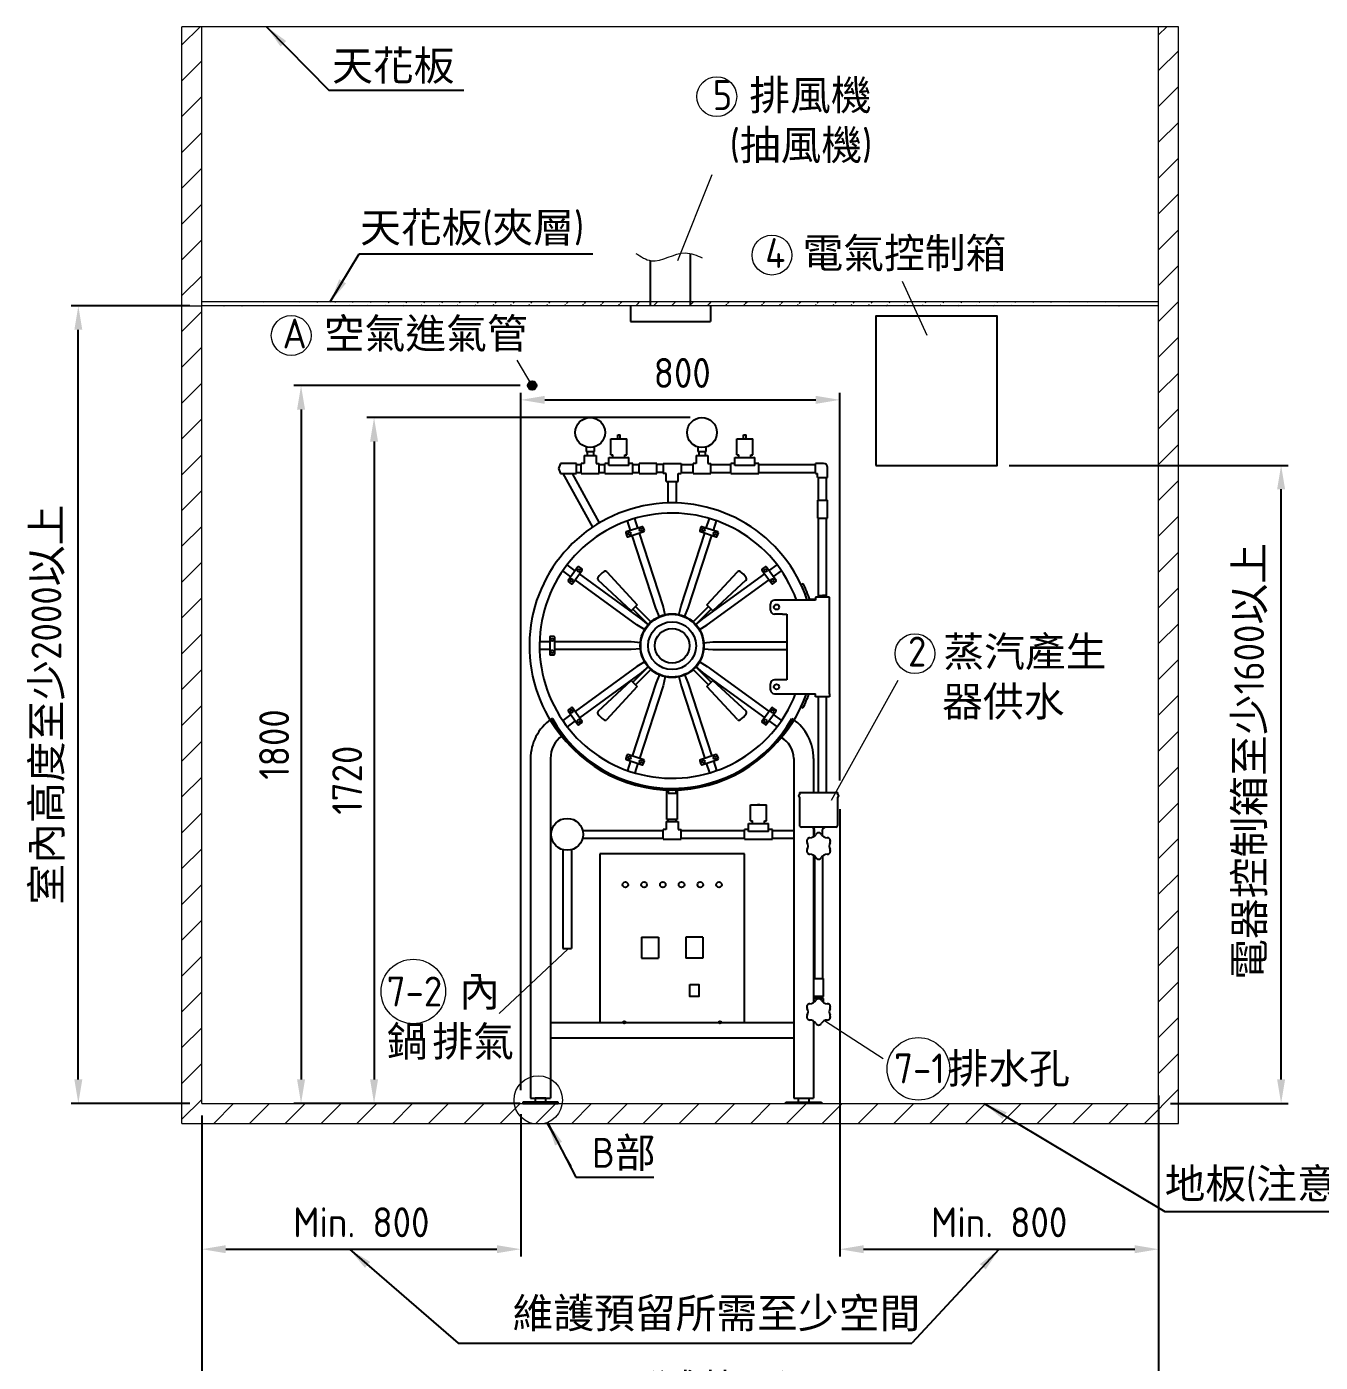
# Model space of a CAD drawing. Header units: millimetres. Extents: x -232689 to -212004, y -12246 to -4006.
# Drawn here: x -220075 to -216830, y -10458 to -7109 of the extents above; entities that cross this region are included whole.
import ezdxf

# ---------------------------------------------------------------- set-up
doc = ezdxf.new("R2010")
doc.units = ezdxf.units.MM
doc.linetypes.add('HIDDEN', pattern=[9.525, 6.35, -3.175])
doc.layers.get('0').update_dxf_attribs({"lineweight": 25})
for name, color, linetype, lineweight in [('D', 3, 'Continuous', 13), ('H', 2, 'HIDDEN', 15), ('S', 4, 'Continuous', 15)]:
    doc.layers.add(name, color=color, linetype=linetype, lineweight=lineweight)
doc.styles.get("Standard").update_dxf_attribs({"font": 'KAIU.TTF'})
doc.styles.add('STU25', font='isocp2.shx')
doc.dimstyles.new('STU25', dxfattribs={"dimscale": 30, "dimtxt": 2.5, "dimasz": 2, "dimexe": 0.6, "dimexo": 1, "dimgap": 1, "dimtad": 1, "dimdsep": 46, "dimtxsty": 'STU25', "dimcen": 2, "dimazin": 2, "dimtfac": 1, "dimtmove": 0, "dimatfit": 3, "dimfxl": 0, "dimtolj": 1, "dimtzin": 0, "dimarcsym": 0})
doc.dimstyles.new('STU25$7', dxfattribs={"dimscale": 30, "dimtxt": 2.5, "dimasz": 2, "dimexe": 1.25, "dimexo": 0.625, "dimgap": 1, "dimtad": 0, "dimdec": 4, "dimdsep": 46, "dimtxsty": 'STU25', "dimcen": 2.5, "dimazin": 2, "dimtfac": 1, "dimtdec": 4, "dimtmove": 0, "dimatfit": 3, "dimfxl": 0, "dimtolj": 1, "dimtzin": 0, "dimarcsym": 0})

# ---------------------------------------------------------------- blocks, each defined once
blk = doc.blocks.new('*D2')
at = {"layer": 'D', "color": 0, "lineweight": -2}
for p, q in [((-218835.1, -9775.8), (-218835.1, -8026.5)), ((-218035.1, -8998.8), (-218035.1, -8026.5)), ((-218775.1, -8044.5), (-218095.1, -8044.5))]:
    blk.add_line(p, q, dxfattribs=at)
at = {"layer": 'D', "color": 0}
for points in [[(-218775.1, -8034.5), (-218775.1, -8054.5), (-218835.1, -8044.5)], [(-218095.1, -8054.5), (-218095.1, -8034.5), (-218035.1, -8044.5)]]:
    blk.add_solid(points, dxfattribs=at)
at = {"layer": 'Defpoints', "color": 0}
for p in [(-218035.1, -8044.5), (-218035.1, -9028.8), (-218835.1, -9805.8)]:
    blk.add_point(p, dxfattribs=at)
at = {"layer": 'D', "color": 0, "insert": (-218430.1, -7977), "char_height": 75, "attachment_point": 5, "style": 'STU25'}
blk.add_mtext('\\A1;800', dxfattribs=at)
blk = doc.blocks.new('*D3')
at = {"layer": 'D', "color": 0, "lineweight": -2}
for p, q in [((-218410.6, -8089), (-219221.2, -8089)), ((-219203.2, -8149), (-219203.2, -9748.8)), ((-218928.6, -9808.8), (-219221.2, -9808.8))]:
    blk.add_line(p, q, dxfattribs=at)
at = {"layer": 'D', "color": 0}
for points in [[(-219193.2, -8149), (-219213.2, -8149), (-219203.2, -8089)], [(-219213.2, -9748.8), (-219193.2, -9748.8), (-219203.2, -9808.8)]]:
    blk.add_solid(points, dxfattribs=at)
at = {"layer": 'Defpoints', "color": 0}
for p in [(-218380.6, -8089), (-219203.2, -9808.8), (-218898.6, -9808.8)]:
    blk.add_point(p, dxfattribs=at)
at = {"layer": 'D', "color": 0, "insert": (-219270.7, -8998.2), "char_height": 75, "attachment_point": 5, "rotation": 90, "style": 'STU25'}
blk.add_mtext('\\A1;{\\Fisocp2.shx;1720}', dxfattribs=at)
blk = doc.blocks.new('*D7')
at = {"layer": 'D', "color": 0, "lineweight": -2}
for p, q in [((-217235.1, -9789.3), (-217235.1, -10623.8)), ((-219635.1, -9838.8), (-219635.1, -10623.8)), ((-219575.1, -10605.8), (-217295.1, -10605.8))]:
    blk.add_line(p, q, dxfattribs=at)
at = {"layer": 'D', "color": 0}
for points in [[(-219575.1, -10595.8), (-219575.1, -10615.8), (-219635.1, -10605.8)], [(-217295.1, -10615.8), (-217295.1, -10595.8), (-217235.1, -10605.8)]]:
    blk.add_solid(points, dxfattribs=at)
at = {"layer": 'Defpoints', "color": 0}
for p in [(-217235.1, -9759.3), (-219635.1, -9808.8), (-217235.1, -10605.8)]:
    blk.add_point(p, dxfattribs=at)
at = {"layer": 'D', "color": 0, "insert": (-218435.2, -10528.6), "char_height": 75, "attachment_point": 5, "style": 'STU25'}
blk.add_mtext('\\A1;2400({\\f標楷體|b0|i0|c136|p65;滅菌區})', dxfattribs=at)
blk = doc.blocks.new('*D8')
at = {"layer": 'D', "color": 0, "lineweight": -2}
for p, q in [((-219665.1, -7808.8), (-219963, -7808.8)), ((-219945, -9748.8), (-219945, -7868.8)), ((-219665.1, -9808.8), (-219963, -9808.8))]:
    blk.add_line(p, q, dxfattribs=at)
at = {"layer": 'D', "color": 0}
for points in [[(-219935, -7868.8), (-219955, -7868.8), (-219945, -7808.8)], [(-219955, -9748.8), (-219935, -9748.8), (-219945, -9808.8)]]:
    blk.add_solid(points, dxfattribs=at)
at = {"layer": 'Defpoints', "color": 0}
for p in [(-219945, -7808.8), (-219635.1, -7808.8), (-219635.1, -9808.8)]:
    blk.add_point(p, dxfattribs=at)
at = {"layer": 'D', "color": 0, "insert": (-220020.8, -8808.8), "char_height": 75, "attachment_point": 5, "rotation": 90, "style": 'STU25'}
blk.add_mtext('\\A1;{\\f標楷體|b0|i0|c136|p65;室內高度至少}2000{\\f標楷體|b0|i0|c136|p65;以上}', dxfattribs=at)
blk = doc.blocks.new('*D9')
at = {"layer": 'D', "color": 0, "lineweight": -2}
for p, q in [((-217609.9, -8208.8), (-216909.8, -8208.8)), ((-216927.8, -9748.8), (-216927.8, -8268.8)), ((-217205.1, -9808.8), (-216909.8, -9808.8))]:
    blk.add_line(p, q, dxfattribs=at)
at = {"layer": 'D', "color": 0}
for points in [[(-216917.8, -8268.8), (-216937.8, -8268.8), (-216927.8, -8208.8)], [(-216937.8, -9748.8), (-216917.8, -9748.8), (-216927.8, -9808.8)]]:
    blk.add_solid(points, dxfattribs=at)
at = {"layer": 'Defpoints', "color": 0}
for p in [(-217639.9, -8208.8), (-216927.8, -8208.8), (-217235.1, -9808.8)]:
    blk.add_point(p, dxfattribs=at)
at = {"layer": 'D', "color": 0, "insert": (-217003.8, -8951.2), "char_height": 75, "attachment_point": 5, "rotation": 90, "style": 'STU25'}
blk.add_mtext('\\A1;{\\f標楷體|b0|i0|c136|p65;電器控制箱至少}1600{\\f標楷體|b0|i0|c136|p65;以上}', dxfattribs=at)
blk = doc.blocks.new('*D10')
at = {"layer": 'D', "color": 0, "lineweight": -2}
for p, q in [((-219635.1, -9838.8), (-219635.1, -10192.4)), ((-218835.1, -9835.8), (-218835.1, -10192.4)), ((-219575.1, -10174.4), (-218895.1, -10174.4))]:
    blk.add_line(p, q, dxfattribs=at)
at = {"layer": 'D', "color": 0}
for points in [[(-219575.1, -10164.4), (-219575.1, -10184.4), (-219635.1, -10174.4)], [(-218895.1, -10184.4), (-218895.1, -10164.4), (-218835.1, -10174.4)]]:
    blk.add_solid(points, dxfattribs=at)
at = {"layer": 'Defpoints', "color": 0}
for p in [(-219635.1, -9808.8), (-218835.1, -9805.8), (-218835.1, -10174.4)]:
    blk.add_point(p, dxfattribs=at)
at = {"layer": 'D', "color": 0, "insert": (-219235.1, -10106.9), "char_height": 75, "attachment_point": 5, "style": 'STU25'}
blk.add_mtext('\\A1;Min. 800', dxfattribs=at)
blk = doc.blocks.new('*D11')
at = {"layer": 'D', "color": 0, "lineweight": -2}
for p, q in [((-218035.1, -9070.6), (-218035.1, -10192.4)), ((-217235.1, -9789.3), (-217235.1, -10192.4)), ((-217975.1, -10174.4), (-217295.1, -10174.4))]:
    blk.add_line(p, q, dxfattribs=at)
at = {"layer": 'D', "color": 0}
for points in [[(-217975.1, -10164.4), (-217975.1, -10184.4), (-218035.1, -10174.4)], [(-217295.1, -10184.4), (-217295.1, -10164.4), (-217235.1, -10174.4)]]:
    blk.add_solid(points, dxfattribs=at)
at = {"layer": 'Defpoints', "color": 0}
for p in [(-218035.1, -9040.6), (-217235.1, -9759.3), (-217235.1, -10174.4)]:
    blk.add_point(p, dxfattribs=at)
at = {"layer": 'D', "color": 0, "insert": (-217635.1, -10106.9), "char_height": 75, "attachment_point": 5, "style": 'STU25'}
blk.add_mtext('\\A1;Min. 800', dxfattribs=at)
blk = doc.blocks.new('*D12')
at = {"layer": 'D', "color": 0, "lineweight": -2}
for p, q in [((-218836.7, -8008.8), (-219404.3, -8008.8)), ((-219386.3, -8068.8), (-219386.3, -9748.8)), ((-218836.7, -9808.8), (-219404.3, -9808.8))]:
    blk.add_line(p, q, dxfattribs=at)
at = {"layer": 'D', "color": 0}
for points in [[(-219376.3, -8068.8), (-219396.3, -8068.8), (-219386.3, -8008.8)], [(-219396.3, -9748.8), (-219376.3, -9748.8), (-219386.3, -9808.8)]]:
    blk.add_solid(points, dxfattribs=at)
at = {"layer": 'Defpoints', "color": 0}
for p in [(-218806.7, -8008.8), (-219386.3, -9808.8), (-218806.7, -9808.8)]:
    blk.add_point(p, dxfattribs=at)
at = {"layer": 'D', "color": 0, "insert": (-219453.8, -8908.8), "char_height": 75, "attachment_point": 5, "rotation": 90, "style": 'STU25'}
blk.add_mtext('\\A1;1800', dxfattribs=at)

msp = doc.modelspace()

# ---------------------------------------------------------------- hatches: boundary and pattern name
msp.add_hatch(color=256).paths.add_polyline_path([(-218795.931, -8008.771, 1), (-218817.453, -8008.771, 1)])
at = {"layer": 'H', "ltscale": 5}
h = msp.add_hatch(dxfattribs=at)
h.set_pattern_fill('ANSI31', color=256, scale=20, style=0)
h.set_pattern_definition([(45, (14678.78, 9707.52), (-44.90128, 44.90128), [])])
h.paths.add_polyline_path([(-217185.061, -9858.771), (-217185.061, -7108.771), (-217235.061, -7108.771), (-217235.061, -9808.771), (-219635.061, -9808.771), (-219635.061, -7108.771), (-219685.061, -7108.771), (-219685.061, -9858.771)])
at = {"layer": 'H'}
h = msp.add_hatch(dxfattribs=at)
h.set_pattern_fill('ANSI31', color=256, scale=10, style=0)
h.set_pattern_definition([(45, (17908.027, 9707.52), (-22.4506403, 22.4506403), [])])
edge = h.paths.add_edge_path()
edge.add_line((-217235.061, -7808.771), (-219635.061, -7808.771))
edge.add_line((-217235.061, -7798.771), (-219635.061, -7798.771))

# ---------------------------------------------------------------- linework, layer by layer
for p, q in [((-218509.561, -7808.771), (-218509.561, -7695.374)), ((-218409.561, -7808.771), (-218409.561, -7677.463)), ((-218559.561, -7808.771), (-218559.561, -7847.914)), ((-218359.561, -7808.771), (-218359.561, -7847.914)), ((-218559.561, -7847.914), (-218359.561, -7847.914)), ((-218591.985, -8142.538), (-218591.985, -8132.538)), ((-218591.985, -8132.538), (-218585.985, -8132.538)), ((-218585.985, -8142.538), (-218585.985, -8132.538)), ((-218276.061, -8142.538), (-218276.061, -8132.538)), ((-218276.061, -8132.538), (-218270.061, -8132.538)), ((-218270.061, -8142.538), (-218270.061, -8132.538)), ((-218670.995, -8162.69), (-218670.995, -8174.047)), ((-218650.995, -8162.69), (-218650.995, -8174.047)), ((-218608.985, -8142.538), (-218568.985, -8142.538)), ((-218608.985, -8182.538), (-218608.985, -8142.538)), ((-218568.985, -8182.538), (-218568.985, -8142.538)), ((-218390.561, -8162.69), (-218390.561, -8174.047)), ((-218370.561, -8162.69), (-218370.561, -8174.047)), ((-218293.061, -8142.538), (-218253.061, -8142.538)), ((-218293.061, -8182.538), (-218293.061, -8142.538)), ((-218253.061, -8182.538), (-218253.061, -8142.538)), ((-218735.561, -8204.047), (-218740.561, -8216.547)), ((-218695.561, -8204.047), (-218735.561, -8204.047)), ((-218695.561, -8229.047), (-218695.561, -8204.047)), ((-218683.495, -8229.047), (-218683.495, -8204.047)), ((-218675.995, -8204.047), (-218683.495, -8204.047)), ((-218675.995, -8184.047), (-218675.995, -8204.047)), ((-218675.995, -8184.047), (-218645.995, -8184.047)), ((-218670.995, -8174.047), (-218650.995, -8174.047)), ((-218670.995, -8184.047), (-218650.995, -8184.047)), ((-218668.995, -8174.047), (-218668.995, -8184.047)), ((-218652.995, -8174.047), (-218652.995, -8184.047)), ((-218652.995, -8174.047), (-218652.995, -8184.047)), ((-218645.995, -8184.047), (-218645.995, -8204.047)), ((-218645.995, -8204.047), (-218638.495, -8204.047)), ((-218638.495, -8229.047), (-218638.495, -8204.047)), ((-218623.985, -8229.047), (-218623.985, -8204.047)), ((-218613.985, -8204.047), (-218623.985, -8204.047)), ((-218613.985, -8199.047), (-218613.985, -8189.047)), ((-218613.985, -8189.047), (-218563.985, -8189.047)), ((-218613.985, -8209.047), (-218613.985, -8199.047)), ((-218608.985, -8182.538), (-218603.985, -8182.538)), ((-218603.985, -8189.047), (-218603.985, -8182.538)), ((-218573.985, -8182.538), (-218568.985, -8182.538)), ((-218573.985, -8189.047), (-218573.985, -8182.538)), ((-218563.985, -8199.047), (-218563.985, -8189.047)), ((-218563.985, -8209.047), (-218563.985, -8199.047)), ((-218553.985, -8204.047), (-218563.985, -8204.047)), ((-218553.985, -8229.047), (-218553.985, -8204.047)), ((-218538.45, -8229.047), (-218538.45, -8204.047)), ((-218493.45, -8204.047), (-218538.45, -8204.047)), ((-218493.45, -8229.047), (-218493.45, -8204.047)), ((-218478.061, -8204.047), (-218478.061, -8229.047)), ((-218478.061, -8204.047), (-218433.061, -8204.047)), ((-218433.061, -8204.047), (-218433.061, -8229.047)), ((-218403.061, -8229.047), (-218403.061, -8204.047)), ((-218395.561, -8204.047), (-218403.061, -8204.047)), ((-218395.561, -8184.047), (-218365.561, -8184.047)), ((-218395.561, -8184.047), (-218395.561, -8204.047)), ((-218390.561, -8174.047), (-218370.561, -8174.047)), ((-218390.561, -8184.047), (-218370.561, -8184.047)), ((-218388.561, -8174.047), (-218388.561, -8184.047)), ((-218372.561, -8174.047), (-218372.561, -8184.047)), ((-218372.561, -8174.047), (-218372.561, -8184.047)), ((-218365.561, -8184.047), (-218365.561, -8204.047)), ((-218365.561, -8204.047), (-218358.061, -8204.047)), ((-218358.061, -8229.047), (-218358.061, -8204.047)), ((-218308.061, -8229.047), (-218308.061, -8204.047)), ((-218298.061, -8204.047), (-218308.061, -8204.047)), ((-218298.061, -8189.047), (-218248.061, -8189.047)), ((-218298.061, -8199.047), (-218298.061, -8189.047)), ((-218298.061, -8209.047), (-218298.061, -8199.047)), ((-218293.061, -8182.538), (-218288.061, -8182.538)), ((-218288.061, -8189.047), (-218288.061, -8182.538)), ((-218258.061, -8182.538), (-218253.061, -8182.538)), ((-218258.061, -8189.047), (-218258.061, -8182.538)), ((-218248.061, -8199.047), (-218248.061, -8189.047)), ((-218248.061, -8209.047), (-218248.061, -8199.047)), ((-218238.061, -8204.047), (-218248.061, -8204.047)), ((-218238.061, -8229.047), (-218238.061, -8204.047)), ((-218095.605, -8229.047), (-218095.605, -8204.047)), ((-218075.605, -8204.047), (-218095.605, -8204.047)), ((-218740.561, -8216.547), (-218735.561, -8229.047)), ((-218735.561, -8229.047), (-218695.561, -8229.047)), ((-218729.225, -8229.047), (-218655.359, -8363.987)), ((-218706.131, -8229.047), (-218638.444, -8353.285)), ((-218695.561, -8206.547), (-218683.495, -8206.547)), ((-218695.561, -8226.547), (-218683.495, -8226.547)), ((-218683.495, -8229.047), (-218638.495, -8229.047)), ((-218638.495, -8206.547), (-218623.985, -8206.547)), ((-218638.495, -8226.547), (-218623.985, -8226.547)), ((-218623.985, -8229.047), (-218553.985, -8229.047)), ((-218563.985, -8209.047), (-218613.985, -8209.047)), ((-218553.985, -8206.547), (-218538.45, -8206.547)), ((-218553.985, -8226.547), (-218538.45, -8226.547)), ((-218538.45, -8229.047), (-218493.45, -8229.047)), ((-218478.061, -8206.547), (-218493.45, -8206.547)), ((-218478.061, -8226.547), (-218493.45, -8226.547)), ((-218470.561, -8229.047), (-218478.061, -8229.047)), ((-218470.561, -8249.047), (-218470.561, -8229.047)), ((-218440.561, -8229.047), (-218433.061, -8229.047)), ((-218440.561, -8249.047), (-218440.561, -8229.047)), ((-218433.061, -8206.547), (-218403.061, -8206.547)), ((-218433.061, -8226.547), (-218403.061, -8226.547)), ((-218403.061, -8229.047), (-218358.061, -8229.047)), ((-218358.061, -8206.547), (-218308.061, -8206.547)), ((-218358.061, -8226.547), (-218308.061, -8226.547)), ((-218308.061, -8229.047), (-218238.061, -8229.047)), ((-218248.061, -8209.047), (-218298.061, -8209.047)), ((-218238.061, -8206.547), (-218095.605, -8206.547)), ((-218238.061, -8226.547), (-218095.605, -8226.547)), ((-218095.605, -8229.047), (-218090.605, -8229.047)), ((-218090.605, -8239.047), (-218090.605, -8229.047)), ((-218065.605, -8239.047), (-218065.605, -8214.047)), ((-218470.561, -8249.047), (-218440.561, -8249.047)), ((-218465.561, -8249.047), (-218445.561, -8249.047)), ((-218465.561, -8303.187), (-218465.561, -8249.047)), ((-218445.561, -8249.047), (-218445.561, -8303.187)), ((-218090.605, -8239.047), (-218065.605, -8239.047)), ((-218088.105, -8296.047), (-218088.105, -8239.047)), ((-218068.105, -8296.047), (-218068.105, -8239.047)), ((-218090.605, -8296.047), (-218065.605, -8296.047)), ((-218090.605, -8296.047), (-218090.605, -8341.047)), ((-218065.605, -8341.047), (-218065.605, -8296.047)), ((-218530.457, -8362.584), (-218570.402, -8375.563)), ((-218559.465, -8372.009), (-218567.303, -8347.886)), ((-218541.395, -8366.137), (-218549.233, -8342.015)), ((-218525.156, -8372.427), (-218527.937, -8363.868)), ((-218383.185, -8363.868), (-218385.967, -8372.427)), ((-218340.721, -8375.563), (-218380.665, -8362.584)), ((-218369.728, -8366.137), (-218361.89, -8342.015)), ((-218351.658, -8372.009), (-218343.82, -8347.886)), ((-218090.605, -8341.047), (-218065.605, -8341.047)), ((-218088.105, -8539.047), (-218088.105, -8341.047)), ((-218068.105, -8539.047), (-218068.105, -8341.047)), ((-218571.686, -8378.083), (-218568.905, -8386.642)), ((-218566.385, -8387.926), (-218526.44, -8374.948)), ((-218496.204, -8566.704), (-218555.447, -8384.373)), ((-218478.134, -8560.833), (-218537.377, -8378.501)), ((-218432.989, -8560.833), (-218373.745, -8378.501)), ((-218414.918, -8566.704), (-218355.675, -8384.373)), ((-218384.683, -8374.948), (-218344.738, -8387.926)), ((-218342.218, -8386.642), (-218339.437, -8378.083)), ((-218709.514, -8488.283), (-218730.034, -8473.374)), ((-218698.346, -8472.912), (-218718.866, -8458.003)), ((-218691.586, -8463.608), (-218716.273, -8497.587)), ((-218705.756, -8505.228), (-218681.069, -8471.249)), ((-218681.511, -8468.456), (-218688.793, -8463.166)), ((-218230.054, -8471.249), (-218205.367, -8505.228)), ((-218222.33, -8463.166), (-218229.611, -8468.456)), ((-218194.85, -8497.587), (-218219.537, -8463.608)), ((-218212.777, -8472.912), (-218192.257, -8458.003)), ((-218201.609, -8488.283), (-218181.089, -8473.374)), ((-218715.831, -8500.38), (-218708.549, -8505.67)), ((-218543.896, -8608.611), (-218698.996, -8495.924)), ((-218532.728, -8593.24), (-218687.828, -8480.553)), ((-218557.812, -8573.646), (-218641.006, -8496.816)), ((-218619.624, -8475.79), (-218542.963, -8558.797)), ((-218378.395, -8593.24), (-218223.294, -8480.553)), ((-218368.16, -8558.797), (-218291.33, -8475.603)), ((-218367.227, -8608.611), (-218212.126, -8495.924)), ((-218270.304, -8496.985), (-218353.311, -8573.646)), ((-218202.573, -8505.67), (-218195.292, -8500.38)), ((-218132.198, -8507.537), (-218126.779, -8504.961)), ((-218060.605, -8539.047), (-218095.605, -8539.047)), ((-218095.605, -8539.047), (-218095.605, -8546.547)), ((-218085.071, -8535.011), (-218085.614, -8535.554)), ((-218085.614, -8538.505), (-218085.614, -8535.554)), ((-218085.071, -8535.011), (-218078.105, -8535.011)), ((-218071.138, -8535.011), (-218078.105, -8535.011)), ((-218071.138, -8535.011), (-218070.596, -8535.554)), ((-218070.596, -8538.505), (-218070.596, -8535.554)), ((-218060.605, -8546.547), (-218060.605, -8539.047)), ((-218542.963, -8558.797), (-218557.812, -8573.646)), ((-218553.746, -8569.58), (-218514.503, -8608.823)), ((-218507.786, -8602.105), (-218547.029, -8562.863)), ((-218486.964, -8588.83), (-218496.204, -8566.704)), ((-218472.605, -8584.164), (-218478.134, -8560.833)), ((-218438.518, -8584.164), (-218432.989, -8560.833)), ((-218424.159, -8588.83), (-218414.918, -8566.704)), ((-218364.094, -8562.863), (-218403.337, -8602.105)), ((-218396.619, -8608.823), (-218357.377, -8569.58)), ((-218353.311, -8573.646), (-218368.16, -8558.797)), ((-218208.605, -8571.547), (-218208.605, -8556.547)), ((-218095.605, -8546.547), (-218198.605, -8546.547)), ((-218095.605, -8545.047), (-218110.567, -8545.047)), ((-218060.605, -8781.547), (-218060.605, -8546.547)), ((-218514.541, -8608.865), (-218532.728, -8593.24)), ((-218396.582, -8608.865), (-218378.395, -8593.24)), ((-218178.605, -8581.547), (-218198.605, -8581.547)), ((-218178.605, -8581.547), (-218167.605, -8581.547)), ((-218167.605, -8581.547), (-218167.605, -8746.547)), ((-218762.561, -8640.047), (-218762.561, -8682.047)), ((-218751.561, -8638.047), (-218760.561, -8638.047)), ((-218749.561, -8682.047), (-218749.561, -8640.047)), ((-218523.415, -8621.08), (-218543.896, -8608.611)), ((-218387.707, -8621.08), (-218367.227, -8608.611)), ((-218762.561, -8651.547), (-218787.926, -8651.547)), ((-218762.561, -8670.547), (-218787.926, -8670.547)), ((-218557.847, -8651.547), (-218749.561, -8651.547)), ((-218557.847, -8670.547), (-218749.561, -8670.547)), ((-218533.949, -8653.498), (-218557.847, -8651.547)), ((-218533.949, -8668.597), (-218557.847, -8670.547)), ((-218377.174, -8653.498), (-218353.276, -8651.547)), ((-218377.174, -8668.597), (-218353.276, -8670.547)), ((-218353.276, -8651.547), (-218167.605, -8651.547)), ((-218353.276, -8670.547), (-218167.605, -8670.547)), ((-218760.561, -8684.047), (-218751.561, -8684.047)), ((-218523.415, -8701.015), (-218543.896, -8713.484)), ((-218387.707, -8701.015), (-218367.227, -8713.484)), ((-218543.896, -8713.484), (-218698.996, -8826.171)), ((-218532.728, -8728.855), (-218687.828, -8841.542)), ((-218514.503, -8713.272), (-218553.746, -8752.515)), ((-218547.029, -8759.232), (-218507.786, -8719.99)), ((-218514.541, -8713.23), (-218532.728, -8728.855)), ((-218486.964, -8733.265), (-218496.204, -8755.391)), ((-218472.605, -8737.931), (-218478.134, -8761.262)), ((-218438.518, -8737.931), (-218432.989, -8761.262)), ((-218424.159, -8733.265), (-218414.918, -8755.391)), ((-218403.337, -8719.99), (-218364.094, -8759.232)), ((-218357.377, -8752.515), (-218396.619, -8713.272)), ((-218396.582, -8713.23), (-218378.395, -8728.855)), ((-218378.395, -8728.855), (-218223.294, -8841.542)), ((-218367.227, -8713.484), (-218212.126, -8826.171)), ((-218640.819, -8825.11), (-218557.812, -8748.449)), ((-218542.963, -8763.298), (-218619.793, -8846.492)), ((-218557.812, -8748.449), (-218542.963, -8763.298)), ((-218496.204, -8755.391), (-218555.447, -8937.722)), ((-218478.134, -8761.262), (-218537.377, -8943.594)), ((-218432.989, -8761.262), (-218373.745, -8943.594)), ((-218414.918, -8755.391), (-218355.675, -8937.722)), ((-218368.16, -8763.298), (-218353.311, -8748.449)), ((-218291.499, -8846.305), (-218368.16, -8763.298)), ((-218353.311, -8748.449), (-218270.117, -8825.279)), ((-218208.605, -8771.547), (-218208.605, -8756.547)), ((-218178.605, -8746.547), (-218198.605, -8746.547)), ((-218167.605, -8746.547), (-218178.605, -8746.547)), ((-218198.605, -8781.547), (-218095.605, -8781.547)), ((-218095.605, -8789.047), (-218095.605, -8781.547)), ((-218060.605, -8789.047), (-218095.605, -8789.047)), ((-218088.105, -9028.771), (-218088.105, -8789.047)), ((-218068.105, -9028.771), (-218068.105, -8789.047)), ((-218060.605, -8781.547), (-218060.605, -8789.047)), ((-218709.514, -8833.812), (-218730.034, -8848.721)), ((-218716.273, -8824.508), (-218691.586, -8858.487)), ((-218708.549, -8816.425), (-218715.831, -8821.715)), ((-218681.069, -8850.846), (-218705.756, -8816.867)), ((-218205.367, -8816.867), (-218230.054, -8850.846)), ((-218219.537, -8858.487), (-218194.85, -8824.508)), ((-218195.292, -8821.715), (-218202.573, -8816.425)), ((-218201.609, -8833.812), (-218181.089, -8848.721)), ((-218132.198, -8814.558), (-218126.779, -8817.134)), ((-218755.908, -8843.802), (-218759.391, -8845.771)), ((-218698.346, -8849.183), (-218718.866, -8864.092)), ((-218688.793, -8858.929), (-218681.511, -8853.639)), ((-218229.611, -8853.639), (-218222.33, -8858.929)), ((-218212.777, -8849.183), (-218192.257, -8864.092)), ((-218155.214, -8843.802), (-218151.732, -8845.771)), ((-218568.905, -8935.453), (-218571.686, -8944.012)), ((-218526.44, -8947.147), (-218566.385, -8934.169)), ((-218344.738, -8934.169), (-218384.683, -8947.147)), ((-218339.437, -8944.012), (-218342.218, -8935.453)), ((-218810.561, -8944.069), (-218810.561, -9795.771)), ((-218760.561, -8944.069), (-218760.561, -9795.771)), ((-218570.402, -8946.532), (-218530.457, -8959.511)), ((-218559.465, -8950.086), (-218567.303, -8974.209)), ((-218541.395, -8955.958), (-218549.233, -8980.08)), ((-218527.937, -8958.227), (-218525.156, -8949.668)), ((-218385.967, -8949.668), (-218383.185, -8958.227)), ((-218380.665, -8959.511), (-218340.721, -8946.532)), ((-218369.728, -8955.958), (-218361.89, -8980.08)), ((-218351.658, -8950.086), (-218343.82, -8974.209)), ((-218150.561, -8944.069), (-218150.561, -9795.771)), ((-218100.561, -8944.069), (-218100.561, -9028.771)), ((-218468.561, -9096.547), (-218468.561, -9018.811)), ((-218465.561, -9018.908), (-218465.561, -9030.547)), ((-218465.561, -9030.547), (-218445.561, -9030.547)), ((-218445.561, -9030.547), (-218445.561, -9018.908)), ((-218442.561, -9018.811), (-218442.561, -9096.547)), ((-218136.061, -9028.771), (-218040.061, -9028.771)), ((-218136.061, -9028.771), (-218136.061, -9034.987)), ((-218136.061, -9040.555), (-218136.061, -9110.771)), ((-218040.061, -9034.987), (-218040.061, -9028.771)), ((-218040.061, -9110.771), (-218040.061, -9040.555)), ((-218258.519, -9060.038), (-218218.519, -9060.038)), ((-218258.519, -9100.038), (-218258.519, -9060.038)), ((-218241.519, -9060.038), (-218241.519, -9059.538)), ((-218241.519, -9059.538), (-218235.519, -9059.538)), ((-218235.519, -9060.038), (-218235.519, -9059.538)), ((-218218.519, -9100.038), (-218218.519, -9060.038)), ((-218470.561, -9101.547), (-218440.561, -9101.547)), ((-218470.561, -9101.547), (-218470.561, -9121.547)), ((-218442.561, -9096.547), (-218468.561, -9096.547)), ((-218465.561, -9101.547), (-218465.561, -9096.547)), ((-218445.561, -9101.547), (-218445.561, -9096.547)), ((-218440.561, -9101.547), (-218440.561, -9121.547)), ((-218263.519, -9106.547), (-218213.519, -9106.547)), ((-218263.519, -9116.547), (-218263.519, -9106.547)), ((-218258.519, -9100.038), (-218253.519, -9100.038)), ((-218253.519, -9106.547), (-218253.519, -9100.038)), ((-218223.519, -9100.038), (-218218.519, -9100.038)), ((-218223.519, -9106.547), (-218223.519, -9100.038)), ((-218213.519, -9116.547), (-218213.519, -9106.547)), ((-218680.035, -9124.047), (-218478.061, -9124.047)), ((-218470.561, -9121.547), (-218478.061, -9121.547)), ((-218478.061, -9146.547), (-218478.061, -9121.547)), ((-218440.561, -9121.547), (-218433.061, -9121.547)), ((-218433.061, -9146.547), (-218433.061, -9121.547)), ((-218433.061, -9124.047), (-218273.519, -9124.047)), ((-218263.519, -9121.547), (-218273.519, -9121.547)), ((-218273.519, -9146.547), (-218273.519, -9121.547)), ((-218263.519, -9126.547), (-218263.519, -9116.547)), ((-218213.519, -9126.547), (-218263.519, -9126.547)), ((-218213.519, -9126.547), (-218213.519, -9116.547)), ((-218203.519, -9121.547), (-218213.519, -9121.547)), ((-218203.519, -9146.547), (-218203.519, -9121.547)), ((-218203.519, -9124.047), (-218150.561, -9124.047)), ((-218045.061, -9115.771), (-218131.061, -9115.771)), ((-218100.561, -9115.771), (-218100.561, -9140.009)), ((-218088.061, -9115.771), (-218098.211, -9115.771)), ((-218098.211, -9136.806), (-218098.211, -9122.251)), ((-218098.211, -9136.806), (-218098.211, -9138.209)), ((-218077.911, -9115.771), (-218088.061, -9115.771)), ((-218077.911, -9136.806), (-218077.911, -9122.251)), ((-218077.911, -9138.209), (-218077.911, -9136.806)), ((-218729.765, -9173.595), (-218729.765, -9420.596)), ((-218707.765, -9173.595), (-218707.765, -9420.596)), ((-218680.035, -9144.047), (-218478.061, -9144.047)), ((-218478.061, -9146.547), (-218433.061, -9146.547)), ((-218433.061, -9144.047), (-218273.519, -9144.047)), ((-218273.519, -9146.547), (-218203.519, -9146.547)), ((-218203.519, -9144.047), (-218150.561, -9144.047)), ((-218274.311, -9183.271), (-218636.811, -9183.271)), ((-218636.811, -9183.271), (-218636.811, -9605.771)), ((-218274.311, -9605.771), (-218274.311, -9183.271)), ((-218100.561, -9186.759), (-218100.561, -9555.817)), ((-218098.061, -9188.696), (-218098.061, -9495.602)), ((-218078.061, -9188.696), (-218078.061, -9495.602)), ((-218532.161, -9391.771), (-218532.161, -9444.271)), ((-218532.161, -9391.771), (-218489.461, -9391.771)), ((-218489.461, -9391.771), (-218489.461, -9444.271)), ((-218378.461, -9391.771), (-218421.161, -9391.771)), ((-218421.161, -9391.771), (-218421.161, -9444.271)), ((-218378.461, -9391.771), (-218378.461, -9444.271)), ((-218729.765, -9420.596), (-218707.765, -9420.596)), ((-218532.161, -9444.271), (-218489.461, -9444.271)), ((-218378.461, -9444.271), (-218421.161, -9444.271)), ((-218100.561, -9495.602), (-218100.561, -9540.602)), ((-218100.561, -9495.602), (-218075.561, -9495.602)), ((-218075.561, -9540.602), (-218075.561, -9495.602)), ((-218100.561, -9540.602), (-218075.561, -9540.602)), ((-218078.061, -9540.602), (-218098.061, -9540.602)), ((-218098.061, -9540.602), (-218098.061, -9545.602)), ((-218078.061, -9540.602), (-218078.061, -9545.602)), ((-218100.561, -9545.602), (-218075.561, -9545.602)), ((-218100.561, -9545.602), (-218100.561, -9555.818)), ((-218075.561, -9555.818), (-218075.561, -9545.602)), ((-218760.561, -9605.771), (-218150.561, -9605.771)), ((-218636.811, -9605.771), (-218274.311, -9605.771)), ((-218100.561, -9602.568), (-218100.561, -9795.771)), ((-218760.561, -9644.271), (-218150.561, -9644.271)), ((-218741.061, -9805.771), (-218830.061, -9805.771)), ((-218830.061, -9805.771), (-218830.061, -9808.771)), ((-218830.061, -9808.771), (-218741.061, -9808.771)), ((-218810.561, -9795.771), (-218760.561, -9795.771)), ((-218772.282, -9795.771), (-218798.84, -9795.771)), ((-218798.84, -9795.771), (-218798.84, -9805.771)), ((-218772.282, -9805.771), (-218772.282, -9795.771)), ((-218741.061, -9808.771), (-218741.061, -9805.771)), ((-218170.061, -9805.771), (-218081.061, -9805.771)), ((-218170.061, -9808.771), (-218170.061, -9805.771)), ((-218081.061, -9808.771), (-218170.061, -9808.771)), ((-218150.561, -9795.771), (-218100.561, -9795.771)), ((-218138.84, -9805.771), (-218138.84, -9795.771)), ((-218112.282, -9795.771), (-218112.282, -9805.771)), ((-218081.061, -9805.771), (-218081.061, -9808.771))]:
    msp.add_line(p, q)
for points in [[(-217944.605, -8208.771), (-217639.916, -8208.771), (-217639.916, -7834.901), (-217944.605, -7834.901)], [(-218410.811, -9510.421), (-218388.811, -9510.421), (-218388.811, -9540.621), (-218410.811, -9540.621)]]:
    msp.add_lwpolyline(points, close=True)
for centre, radius in [((-218806.692, -8008.771), 10.761), ((-218660.995, -8126.334), 37.5), ((-218380.561, -8126.547), 37.5), ((-218534.155, -8370.62), 3.5), ((-218376.968, -8370.62), 3.5), ((-218562.687, -8379.89), 3.5), ((-218348.436, -8379.89), 3.5), ((-218689.854, -8472.283), 3.5), ((-218221.269, -8472.283), 3.5), ((-218707.488, -8496.553), 3.5), ((-218203.635, -8496.553), 3.5), ((-218193.605, -8564.047), 6.5), ((-218455.561, -8661.047), 80), ((-218455.561, -8661.047), 78.75), ((-218455.561, -8661.047), 78.75), ((-218455.561, -8661.047), 60), ((-218455.561, -8661.047), 43.5), ((-218756.061, -8646.047), 3.5), ((-218756.061, -8676.047), 3.5), ((-218193.605, -8764.047), 6.5), ((-218707.488, -8825.542), 3.5), ((-218203.635, -8825.542), 3.5), ((-218689.854, -8849.812), 3.5), ((-218221.269, -8849.812), 3.5), ((-218562.687, -8942.205), 3.5), ((-218348.436, -8942.205), 3.5), ((-218534.155, -8951.475), 3.5), ((-218376.968, -8951.475), 3.5), ((-218718.765, -9134.047), 40), ((-218572.811, -9260.271), 7), ((-218525.811, -9260.271), 7), ((-218478.811, -9260.271), 7), ((-218431.811, -9260.271), 7), ((-218384.811, -9260.271), 7), ((-218337.811, -9260.271), 7), ((-218575.561, -9605.771), 3), ((-218335.561, -9605.771), 3)]:
    msp.add_circle(centre, radius)
for centre, radius, start, end in [((-218075.605, -8214.047), 10, 0, 90), ((-218455.561, -8661.047), 358, 18.65279, 340.330613), ((-218455.561, -8661.047), 332.5, 20.142788, 338.751969), ((-218529.839, -8364.486), 2, 18, 108), ((-218527.058, -8373.045), 2, 288, 18), ((-218384.065, -8373.045), 2, 162, 252), ((-218381.283, -8364.486), 2, 72, 162), ((-218569.784, -8377.465), 2, 108, 198), ((-218567.003, -8386.024), 2, 198, 288), ((-218344.12, -8386.024), 2, 252, 342), ((-218341.339, -8377.465), 2, 342, 72), ((-218689.968, -8464.784), 2, 54, 144), ((-218682.687, -8470.074), 2, 324, 54), ((-218228.436, -8470.074), 2, 126, 216), ((-218221.155, -8464.784), 2, 36, 126), ((-218714.655, -8498.762), 2, 144, 234), ((-218707.374, -8504.052), 2, 234, 324), ((-218637.466, -8493.276), 5.007, 146.352885, 225), ((-218595.205, -8521.404), 55.773, 123.648227, 146.352885), ((-218623.338, -8479.138), 5, 42.039064, 123.648227), ((-218287.79, -8479.143), 5.007, 56.352885, 135), ((-218315.918, -8521.404), 55.773, 33.648227, 56.352885), ((-218273.652, -8493.271), 5, 312.039064, 33.648227), ((-218203.749, -8504.052), 2, 216, 306), ((-218196.468, -8498.762), 2, 306, 36), ((-218455.061, -8661.047), 363.5, 18.360399, 25.429472), ((-218455.061, -8661.047), 363.5, 18.360399, 25.429472), ((-218455.061, -8661.047), 357.5, 18.679842, 25.429472), ((-218198.605, -8556.547), 10, 90, 180), ((-218198.605, -8571.547), 10, 180, 270), ((-218760.561, -8640.047), 2, 90, 180), ((-218751.561, -8640.047), 2, 0, 90), ((-218760.561, -8682.047), 2, 180, 270), ((-218751.561, -8682.047), 2, 270, 0), ((-218198.605, -8756.547), 10, 90, 180), ((-218198.605, -8771.547), 10, 180, 270), ((-218455.061, -8661.047), 357.5, 334.570528, 340.301967), ((-218455.061, -8661.047), 363.5, 334.570528, 340.640197), ((-218455.061, -8661.047), 363.5, 334.570528, 340.640197), ((-218714.655, -8823.333), 2, 126, 216), ((-218707.374, -8818.043), 2, 36, 126), ((-218637.471, -8828.824), 5, 132.039064, 213.648227), ((-218595.205, -8800.691), 55.773, 213.648227, 236.352885), ((-218315.918, -8800.691), 55.773, 303.648227, 326.352885), ((-218273.657, -8828.819), 5.007, 326.352885, 45), ((-218203.749, -8818.043), 2, 54, 144), ((-218196.468, -8823.333), 2, 324, 54), ((-218690.561, -8944.069), 120, 125, 180), ((-218455.561, -8674.047), 349, 209.474974, 330.525026), ((-218455.561, -8674.047), 345, 209.474974, 330.525026), ((-218689.968, -8857.311), 2, 216, 306), ((-218682.687, -8852.021), 2, 306, 36), ((-218623.333, -8842.952), 5.007, 236.352885, 315), ((-218287.785, -8842.957), 5, 222.039064, 303.648227), ((-218228.436, -8852.021), 2, 144, 234), ((-218221.155, -8857.311), 2, 234, 324), ((-218220.561, -8944.069), 120, 0, 55), ((-218690.561, -8944.069), 70, 125.593335, 180), ((-218210.561, -8944.069), 60, 0, 61.900167), ((-218567.003, -8936.071), 2, 72, 162), ((-218344.12, -8936.071), 2, 18, 108), ((-218569.784, -8944.63), 2, 162, 252), ((-218529.839, -8957.609), 2, 252, 342), ((-218527.058, -8949.05), 2, 342, 72), ((-218384.065, -8949.05), 2, 108, 198), ((-218381.283, -8957.609), 2, 198, 288), ((-218341.339, -8944.63), 2, 288, 18), ((-218136.061, -9037.771), 2.5, 96.15064, 263.84936), ((-218136.361, -9034.987), 0.3, 276.15064, 0), ((-218136.361, -9040.555), 0.3, 0, 83.84936), ((-218039.761, -9034.987), 0.3, 180, 263.84936), ((-218039.761, -9040.555), 0.3, 96.15064, 180), ((-218040.061, -9037.771), 2.5, 276.15064, 83.84936), ((-218131.061, -9110.771), 5, 180, 270), ((-218109.787, -9150.841), 7.973, 91.15518, 208.84482), ((-218109.787, -9150.841), 7.972, 91.15518, 208.84482), ((-218110.311, -9124.846), 18.027, 271.15518, 328.84482), ((-218110.311, -9124.846), 18.028, 271.15518, 328.84482), ((-218107.572, -9125.771), 10, 20.605558, 90), ((-218088.061, -9138.297), 7.973, 31.15518, 148.84482), ((-218088.061, -9138.297), 7.972, 31.15518, 148.84482), ((-218065.811, -9124.846), 18.028, 211.15518, 268.84482), ((-218065.811, -9124.846), 18.027, 211.15518, 268.84482), ((-218068.551, -9125.771), 10, 90, 159.394442), ((-218066.336, -9150.841), 7.973, 331.15518, 88.84482), ((-218066.336, -9150.841), 7.972, 331.15518, 88.84482), ((-218045.061, -9110.771), 5, 270, 0), ((-218109.787, -9175.928), 7.972, 151.15518, 268.84482), ((-218109.787, -9175.928), 7.973, 151.15518, 268.84482), ((-218132.561, -9163.384), 18.027, 331.15518, 28.84482), ((-218132.561, -9163.384), 18.028, 331.15518, 28.84482), ((-218066.336, -9175.928), 7.972, 271.15518, 28.84482), ((-218066.336, -9175.928), 7.973, 271.15518, 28.84482), ((-218043.561, -9163.384), 18.028, 151.15518, 208.84482), ((-218043.561, -9163.384), 18.027, 151.15518, 208.84482), ((-218110.311, -9201.922), 18.028, 31.15518, 88.84482), ((-218110.311, -9201.922), 18.027, 31.15518, 88.84482), ((-218088.061, -9188.471), 7.973, 211.15518, 328.84482), ((-218088.061, -9188.471), 7.972, 211.15518, 328.84482), ((-218065.811, -9201.922), 18.028, 91.15518, 148.84482), ((-218065.811, -9201.922), 18.027, 91.15518, 148.84482), ((-218109.787, -9566.649), 7.973, 91.15518, 208.84482), ((-218109.787, -9566.649), 7.972, 91.15518, 208.84482), ((-218132.561, -9579.193), 18.027, 331.15518, 28.84482), ((-218132.561, -9579.193), 18.028, 331.15518, 28.84482), ((-218110.311, -9540.654), 18.027, 271.15518, 328.84482), ((-218110.311, -9540.654), 18.028, 271.15518, 328.84482), ((-218088.061, -9554.106), 7.973, 31.15518, 148.84482), ((-218088.061, -9554.106), 7.972, 31.15518, 148.84482), ((-218065.811, -9540.654), 18.028, 211.15518, 268.84482), ((-218065.811, -9540.654), 18.027, 211.15518, 268.84482), ((-218066.336, -9566.649), 7.973, 331.15518, 88.84482), ((-218066.336, -9566.649), 7.972, 331.15518, 88.84482), ((-218043.561, -9579.193), 18.028, 151.15518, 208.84482), ((-218043.561, -9579.193), 18.027, 151.15518, 208.84482), ((-218109.787, -9591.736), 7.973, 151.15518, 268.84482), ((-218109.787, -9591.736), 7.972, 151.15518, 268.84482), ((-218110.311, -9617.731), 18.027, 31.15518, 88.84482), ((-218110.311, -9617.731), 18.028, 31.15518, 88.84482), ((-218088.061, -9604.279), 7.973, 211.15518, 328.84482), ((-218088.061, -9604.279), 7.972, 211.15518, 328.84482), ((-218065.811, -9617.731), 18.028, 91.15518, 148.84482), ((-218065.811, -9617.731), 18.027, 91.15518, 148.84482), ((-218066.336, -9591.736), 7.973, 271.15518, 28.84482), ((-218066.336, -9591.736), 7.972, 271.15518, 28.84482)]:
    msp.add_arc(centre, radius, start, end)
at = {"layer": 'D'}
for p, q in [((-218441.085, -7695.158), (-218354.613, -7479.116)), ((-217815.955, -7882.813), (-217877.235, -7747.945)), ((-219685.061, -7808.771), (-219635.061, -7808.771)), ((-218806.692, -8008.771), (-218843.952, -7944.765)), ((-218055.676, -9048.351), (-217888.045, -8747.744)), ((-218716.988, -9421.802), (-218889.679, -9583.179)), ((-218072.941, -9601.173), (-217926.179, -9695.867)), ((-218770.378, -9857.388), (-218708.899, -9966.534))]:
    msp.add_line(p, q, dxfattribs=at)
for centre, radius in [((-218343.39, -7284.142), 50), ((-218205.092, -7681.518), 50), ((-219410.925, -7883.096), 50), ((-217846.351, -8680.931), 50), ((-219104.669, -9528.077), 80.899), ((-217837.594, -9722.14), 78.472), ((-218791.227, -9800.33), 60.747)]:
    msp.add_circle(centre, radius, dxfattribs=at)
msp.add_spline([(-218546.093, -7677.333), (-218508.188, -7695.595), (-218421.85, -7675.928), (-218379.734, -7688.571)], degree=3, dxfattribs=at)
at = {"layer": 'S'}
for p, q in [((-219685.061, -9858.771), (-219685.061, -7108.771)), ((-217185.061, -7108.771), (-219685.061, -7108.771)), ((-219635.061, -9808.771), (-219635.061, -7108.771)), ((-217235.061, -9808.771), (-217235.061, -7108.771)), ((-217185.061, -9858.771), (-217185.061, -7108.771)), ((-217235.061, -7798.771), (-219635.061, -7798.771)), ((-217235.061, -7808.771), (-219635.061, -7808.771)), ((-219635.061, -9808.771), (-217235.061, -9808.771)), ((-219685.061, -9858.771), (-217185.061, -9858.771))]:
    msp.add_line(p, q, dxfattribs=at)

# ---------------------------------------------------------------- texts
at = {"layer": 'D', "char_height": 75, "attachment_point": 1}
for s, insert in [('{\\C3;天花板 }', (-219308.369, -7168.77)), ('{\\Fisocp2.shx;\\C3;5 \\f標楷體|b0|i0|c136|p65;排風機\\P\\Fisocp2.shx; (\\f標楷體|b0|i0|c136|p65;抽風機\\Fisocp2.shx;)}', (-218353.722, -7242.784)), ('{\\C3;天花板\\Fisocp2.shx;(\\f標楷體|b0|i0|c136|p65;夾層\\Fisocp2.shx;)}', (-219238.103, -7574.565)), ('{\\Fisocp2.shx;\\C3;4 \\f標楷體|b0|i0|c136|p65;電氣控制箱}', (-218221.989, -7638.875)), ('{\\Fisocp2.shx;\\C3;A \\f標楷體|b0|i0|c136|p65;空氣進氣管}', (-219432.64, -7840.453)), ('{\\Fisocp2.shx;\\C3;2 \\f標楷體|b0|i0|c136|p65;蒸汽產生\\P\\Fisocp2.shx;  \\f標楷體|b0|i0|c136|p65;器供水}', (-217863.883, -8638.16)), ('{\\Fisocp2.shx;\\C3;7-2 \\f標楷體|b0|i0|c136|p65;內\\P鍋\\H0.24x; \\H4.167x;排氣}', (-219171.387, -9490.627)), ('{\\Fisocp2.shx;\\C3;7-1\\f???|b0|i0|c0|p65;\\H0.25x; \\f標楷體|b0|i0|c136|p65;\\H4x;排水孔}', (-217898.338, -9683.506)), ('{\\Fisocp2.shx;\\C3;B\\f標楷體|b0|i0|c136|p65;部}', (-218656.474, -9895.184)), ('{\\C3;地板\\Fisocp2.shx;(\\f標楷體|b0|i0|c136|p65;注意需有防水層施工\\Fisocp2.shx;)}', (-217220.004, -9972.367)), ('{\\C3;維護預留所需至少空間}', (-218855.921, -10297.069))]:
    msp.add_mtext(s, dxfattribs=dict(at, insert=insert))

# ---------------------------------------------------------------- dimensions: what is measured, and where the dimension line sits
at = {"layer": 'D'}
for base, p1, p2, text, picture, middle in [((-219945.022, -7808.771), (-219635.061, -9808.771), (-219635.061, -7808.771), '{\\f標楷體|b0|i0|c136|p65;室內高度至少}<>{\\f標楷體|b0|i0|c136|p65;以上}', '*D8', (-219945.022, -8808.771)), ((-216927.76, -8208.771), (-217235.061, -9808.771), (-217639.916, -8208.771), '{\\f標楷體|b0|i0|c136|p65;電器控制箱至少}<>{\\f標楷體|b0|i0|c136|p65;以上}', '*D9', (-216927.76, -8951.196))]:
    dim = msp.add_linear_dim(base=base, p1=p1, p2=p2, angle=90, text=text, dimstyle='STU25', dxfattribs=at)
    dim.commit()
    dim.dimension.update_dxf_attribs({"geometry": picture, "text_midpoint": middle, "dimtype": 160})
dim = msp.add_linear_dim(base=(-218035.061, -8044.473), p1=(-218835.061, -9805.771), p2=(-218035.061, -9028.771), dimstyle='STU25', dxfattribs=at)
dim.commit()
dim.dimension.update_dxf_attribs({"geometry": '*D2', "text_midpoint": (-218430.061, -8044.473), "dimtype": 160})
dim = msp.add_linear_dim(base=(-219386.323, -9808.771), p1=(-218806.692, -8008.771), p2=(-218806.692, -9808.771), angle=90, dimstyle='STU25', dxfattribs=at)
dim.commit()
dim.dimension.update_dxf_attribs({"geometry": '*D12', "text_midpoint": (-219386.323, -8908.771), "dimtype": 160})
dim = msp.add_linear_dim(base=(-219203.25, -9808.771), p1=(-218380.561, -8089.047), p2=(-218898.644, -9808.771), angle=90, text='{\\Fisocp2.shx;<>}', dimstyle='STU25', override={"dimdec": 0}, dxfattribs=at)
dim.commit()
dim.dimension.update_dxf_attribs({"geometry": '*D3', "text_midpoint": (-219203.25, -8998.206), "dimtype": 160})
for base, p1, p2, picture, middle in [((-217235.061, -10174.443), (-218035.061, -9040.555), (-217235.061, -9759.258), '*D11', (-217635.061, -10106.943)), ((-218835.061, -10174.443), (-219635.061, -9808.771), (-218835.061, -9805.771), '*D10', (-219235.061, -10106.943))]:
    dim = msp.add_linear_dim(base=base, p1=p1, p2=p2, text='Min. <>', dimstyle='STU25', dxfattribs=at)
    dim.commit()
    dim.dimension.update_dxf_attribs({"geometry": picture, "text_midpoint": middle})
dim = msp.add_linear_dim(base=(-217235.061, -10605.831), p1=(-219635.061, -9808.771), p2=(-217235.061, -9759.258), text='<>({\\f標楷體|b0|i0|c136|p65;滅菌區})', dimstyle='STU25', dxfattribs=at)
dim.commit()
dim.dimension.update_dxf_attribs({"geometry": '*D7', "text_midpoint": (-218435.234, -10605.831), "dimtype": 160})

# ---------------------------------------------------------------- leaders
for points in [[(-219472.767, -7108.771), (-219316.302, -7267.782), (-218977.609, -7267.782)], [(-219312.972, -7798.771), (-219240.186, -7677.913), (-218654.079, -7677.913)], [(-217672.825, -9808.771), (-217219.316, -10080.221), (-215986.946, -10080.221)], [(-218767.959, -9856.445), (-218696.834, -9994.026), (-218501.543, -9994.026)], [(-219264.974, -10174.443), (-218991.981, -10409.82), (-217854.402, -10409.82)], [(-217635.061, -10174.443), (-217854.402, -10409.82)]]:
    msp.add_leader(points, dimstyle='STU25$7', override={"dimgap": 1, "dimtad": 0}, dxfattribs=at)

doc.saveas('drawing.dxf')
